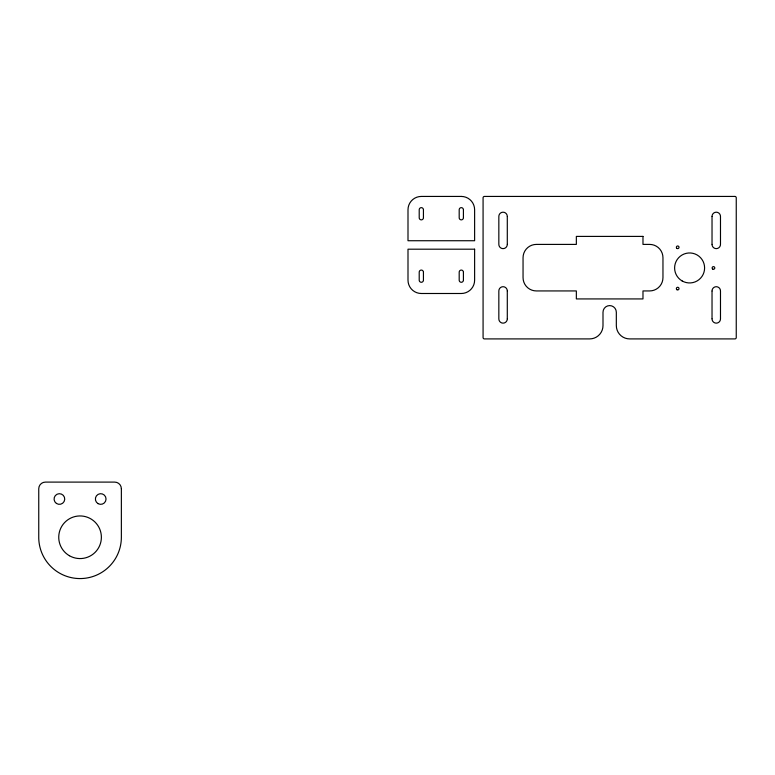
<?xml version="1.0" encoding="UTF-8"?>
<svg xmlns="http://www.w3.org/2000/svg" width="775" height="775" viewBox="0 0 775 775"><rect width="100%" height="100%" fill="white"/><g stroke="black" fill="none" stroke-linecap="round" stroke-linejoin="round"><path stroke-width="1.16" d="M712.031 216.612L712.031 244.212M712.031 291.119L712.031 318.728M507.296 216.612L507.296 244.212M507.296 291.119L507.296 318.728M463.411 209.947L463.411 217.562M463.411 272.364L463.411 279.988M423.431 209.947L423.431 217.562M423.431 272.374L423.431 279.988M463.411 280.172A2.122 2.122 0 0 1 461.202 282.284A2.122 2.122 0 0 1 459.188 279.988L459.188 272.364A2.122 2.122 0 0 1 461.202 270.068A2.122 2.122 0 0 1 463.411 272.18M423.431 280.172A2.122 2.122 0 0 1 421.222 282.284A2.122 2.122 0 0 1 419.207 279.988L419.207 272.374A2.122 2.122 0 0 1 421.222 270.068A2.122 2.122 0 0 1 423.431 272.18M463.411 209.754A2.122 2.122 0 0 0 461.202 207.642A2.122 2.122 0 0 0 459.188 209.947L459.188 217.562A2.122 2.122 0 0 0 461.202 219.868A2.122 2.122 0 0 0 463.411 217.756M423.431 209.754A2.122 2.122 0 0 0 421.222 207.642A2.122 2.122 0 0 0 419.207 209.947L419.207 217.562A2.122 2.122 0 0 0 421.222 219.868A2.122 2.122 0 0 0 423.431 217.756M507.296 290.935A4.233 4.233 0 0 0 502.965 286.702A4.233 4.233 0 0 0 498.838 291.119L498.838 318.728A4.233 4.233 0 0 0 502.965 323.146A4.233 4.233 0 0 0 507.296 318.912M712.031 244.406A4.233 4.233 0 0 0 716.362 248.63A4.233 4.233 0 0 0 720.488 244.212L720.488 216.612A4.233 4.233 0 0 0 716.362 212.195A4.233 4.233 0 0 0 712.031 216.419M712.031 318.912A4.233 4.233 0 0 0 716.362 323.146A4.233 4.233 0 0 0 720.488 318.728L720.488 291.119A4.233 4.233 0 0 0 716.362 286.702A4.233 4.233 0 0 0 712.031 290.935M507.296 216.419A4.233 4.233 0 0 0 502.965 212.195A4.233 4.233 0 0 0 498.838 216.612L498.838 244.212A4.233 4.233 0 0 0 502.965 248.63A4.233 4.233 0 0 0 507.296 244.406M121.365 488.763L121.365 537.259A41.307 41.307 0 0 1 79.593 578.567A41.307 41.307 0 0 1 38.75 536.348L38.75 488.763A6.665 6.665 0 0 1 45.415 482.098L114.7 482.098A6.665 6.665 0 0 1 121.365 488.763M461.29 196.433L421.319 196.433A13.32 13.32 0 0 0 407.999 209.754L407.999 240.734L474.62 240.734L474.62 209.754A13.32 13.32 0 0 0 461.29 196.433M734.913 196.433L484.404 196.433A1.337 1.337 0 0 0 483.077 197.77L483.077 337.571A1.337 1.337 0 0 0 484.404 338.907L589.678 338.907A13.32 13.32 0 0 0 602.998 325.577L602.998 312.257A6.665 6.665 0 0 1 609.663 305.592A6.665 6.665 0 0 1 616.328 312.257L616.328 325.577A13.32 13.32 0 0 0 629.649 338.907L734.913 338.907A1.337 1.337 0 0 0 736.25 337.571L736.25 197.77A1.337 1.337 0 0 0 734.913 196.433M642.979 236.404L576.348 236.404L576.348 244.406L536.377 244.406A13.32 13.32 0 0 0 523.048 257.726L523.048 277.605A13.32 13.32 0 0 0 536.377 290.935L576.348 290.935L576.348 298.927L642.979 298.927L642.979 290.935L649.634 290.935A13.32 13.32 0 0 0 662.964 277.605L662.964 257.726A13.32 13.32 0 0 0 649.634 244.406L642.979 244.406L642.979 236.404M474.62 249.192L407.999 249.192L407.999 280.172A13.32 13.32 0 0 0 421.319 293.493L461.29 293.493A13.32 13.32 0 0 0 474.62 280.172L474.62 249.192M56.42 503.43A5.328 5.328 0 0 0 64.722 499.4A5.328 5.328 0 0 0 57.079 494.227A5.328 5.328 0 0 0 56.42 503.43M98.047 503.634A5.328 5.328 0 0 0 106.039 499.022A5.328 5.328 0 0 0 98.047 494.402A5.328 5.328 0 0 0 98.047 503.634M69.401 555.723A21.322 21.322 0 0 0 101.38 537.259A21.322 21.322 0 0 0 69.401 518.795A21.322 21.322 0 0 0 69.401 555.723M712.738 269.07A1.337 1.337 0 0 0 714.792 268.014A1.337 1.337 0 0 0 712.845 266.765A1.337 1.337 0 0 0 712.738 269.07M676.962 289.724A1.337 1.337 0 0 0 679.016 288.678A1.337 1.337 0 0 0 677.088 287.418A1.337 1.337 0 0 0 676.962 289.724M676.924 248.387A1.337 1.337 0 0 0 679.016 247.419A1.337 1.337 0 0 0 677.127 246.092A1.337 1.337 0 0 0 676.924 248.387M682.116 280.938A14.987 14.987 0 0 0 704.601 267.956A14.987 14.987 0 0 0 682.116 254.965A14.987 14.987 0 0 0 682.116 280.938"/></g></svg>
